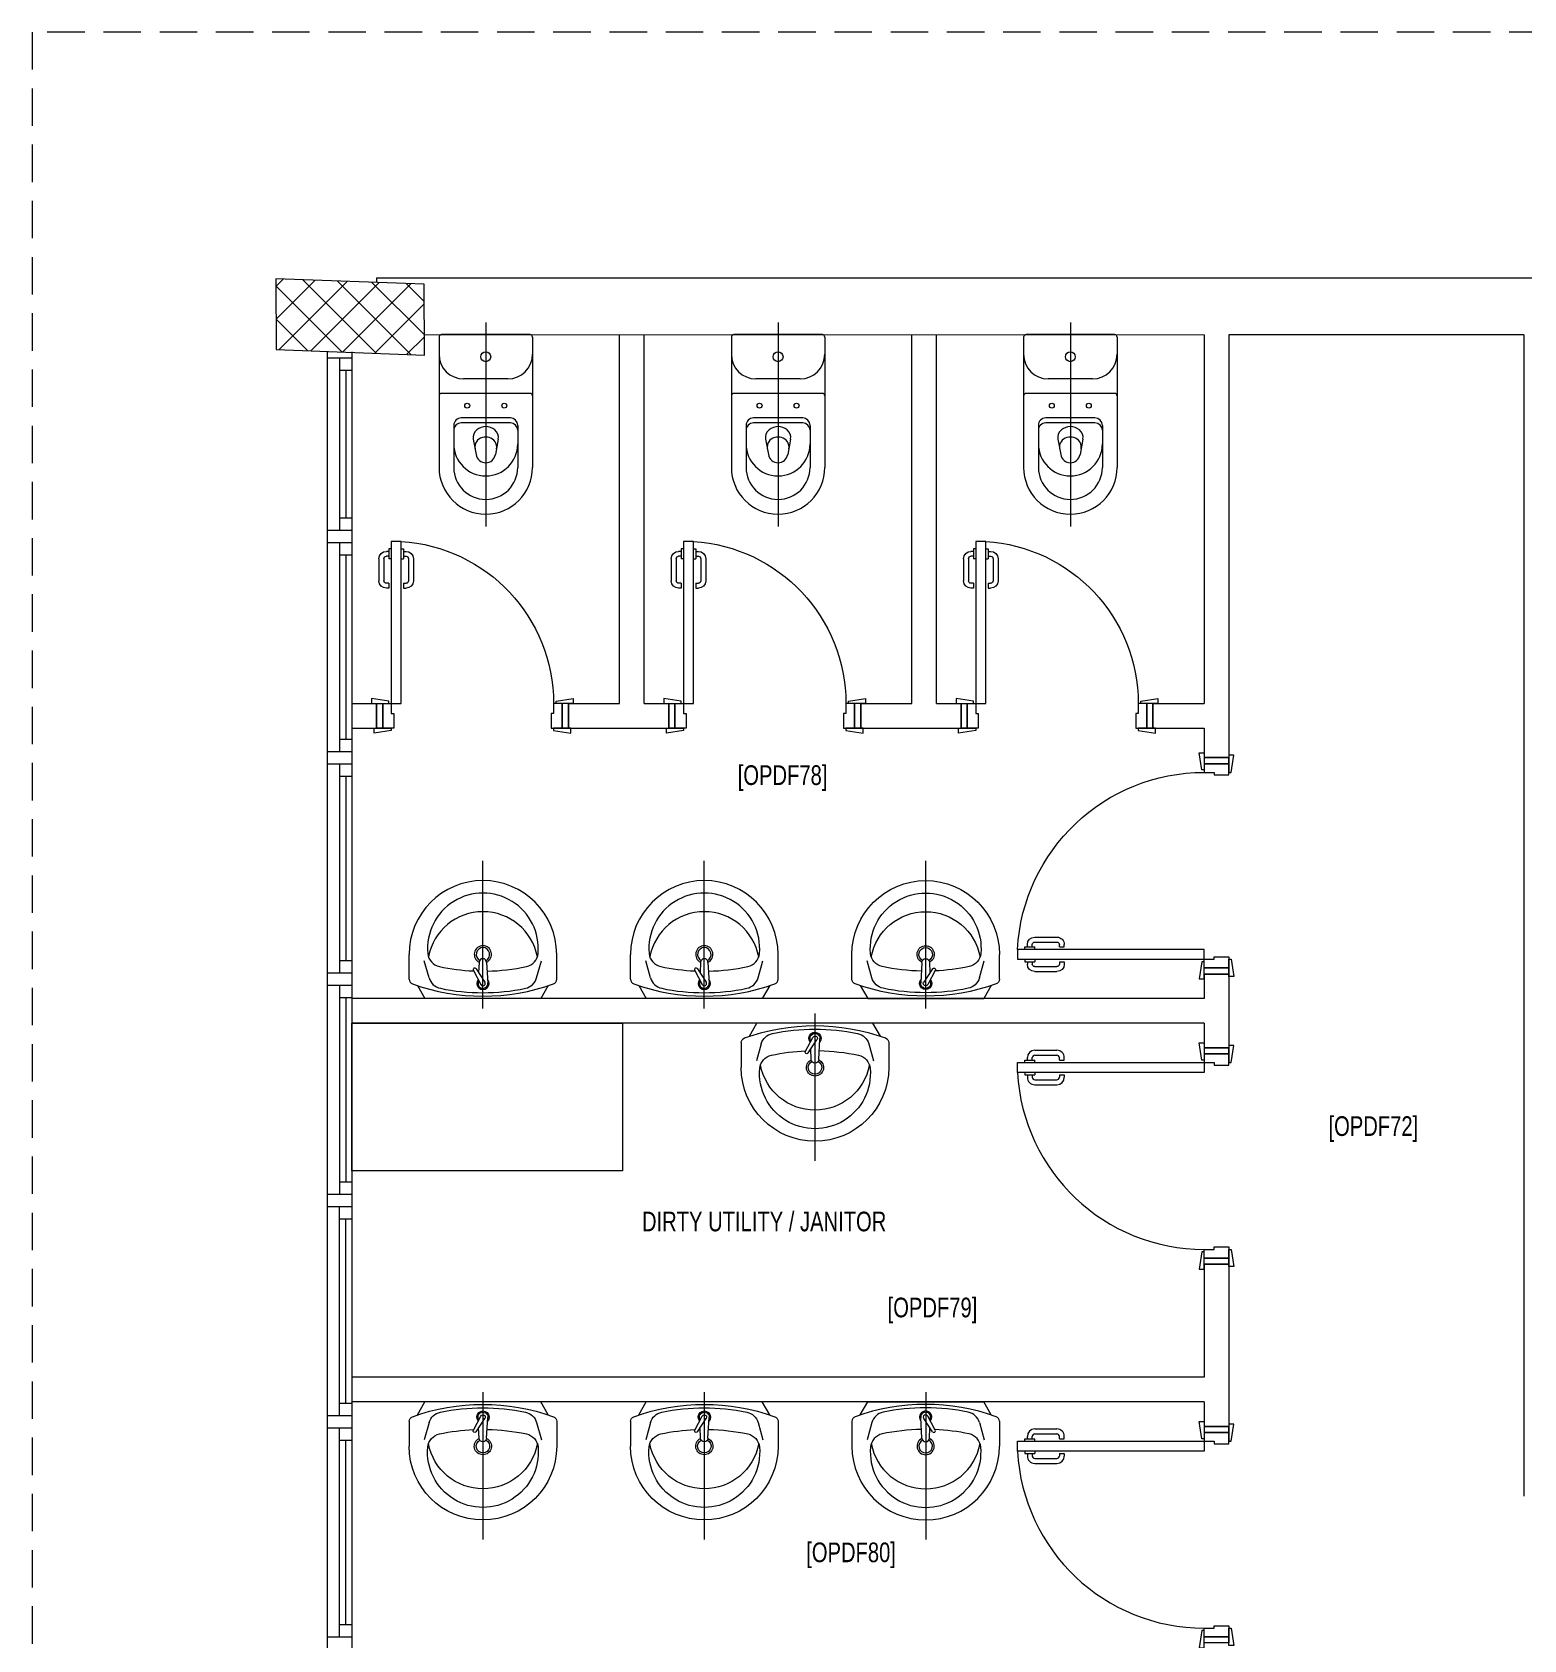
# Model space of a CAD drawing. Extents: x -234346 to 58427, y -132654 to -82394.
# Drawn here: x -74742 to -68678, y -99730 to -93193 of the extents above; entities that cross this region are included whole.
import ezdxf

# ---------------------------------------------------------------- set-up
doc = ezdxf.new("R2010")
doc.units = 0
doc.header["$LTSCALE"] = 8
doc.linetypes.add('HIDDEN', pattern=[9.525, 6.35, -3.175])
for name, color, linetype, lineweight in [('72_EGR_BASE_TEXT', 9, 'Continuous', 5), ('72_EGR_EQP_TAG', 9, 'Continuous', 5), ('Aluminum', 9, 'Continuous', 5), ('C-HYDR-CTCH', 9, 'Continuous', 5), ('Hatch', 9, 'Continuous', 5), ('LOADING', 9, 'Continuous', 5), ('Proj', 9, 'Continuous', 5), ('SANIT', 9, 'Continuous', 5), ('Structure', 9, 'Continuous', 5), ('Walls', 9, 'Continuous', 5), ('Wooden Joinery', 9, 'Continuous', 5)]:
    doc.layers.add(name, color=color, linetype=linetype, lineweight=lineweight)
doc.styles.add('X3G_ENTITY_9EC9', font='swisscl.ttf', dxfattribs={"height": 0.2})
doc.styles.add('X3G_ENTITY_9F38', font='swisscl.ttf', dxfattribs={"height": 0.2})

# ---------------------------------------------------------------- blocks, each defined once
blk = doc.blocks.new('A$C72370EFE')
at = {"layer": 'Wooden Joinery'}
for p, q in [((-0.01, -0.04), (-0.02, -0.04)), ((-0.01, -0.06), (-0.02, -0.06)), ((-0.01, -0.03), (-0.01, -0.07)), ((0, -0.03), (-0.01, -0.03)), ((0.04, -0.03), (0.05, -0.03)), ((0.05, -0.03), (0.05, -0.07)), ((0.05, -0.04), (0.06, -0.04)), ((0.05, -0.06), (0.06, -0.06)), ((-0.05, -0.07), (-0.05, -0.16)), ((-0.03, -0.07), (-0.03, -0.16)), ((0, -0.07), (-0.01, -0.07)), ((0.04, -0.07), (0.05, -0.07)), ((0.07, -0.07), (0.07, -0.16)), ((0.09, -0.07), (0.09, -0.16)), ((-0.01, -0.17), (-0.02, -0.17)), ((-0.01, -0.19), (-0.02, -0.19)), ((-0.01, -0.17), (-0.01, -0.19)), ((0.05, -0.17), (0.06, -0.17)), ((0.05, -0.17), (0.05, -0.19)), ((0.05, -0.19), (0.06, -0.19))]:
    blk.add_line(p, q, dxfattribs=at)
for centre, radius, start, end in [((-0.02, -0.07), 0.03, 90, 180), ((-0.02, -0.07), 0.01, 90, 180), ((0.06, -0.07), 0.03, 0, 90), ((0.06, -0.07), 0.01, 0, 90), ((-0.02, -0.16), 0.03, 180, 270), ((-0.02, -0.16), 0.01, 180, 270), ((0.06, -0.16), 0.01, 270, 0), ((0.06, -0.16), 0.03, 270, 0)]:
    blk.add_arc(centre, radius, start, end, dxfattribs=at)
blk = doc.blocks.new('A$C5FCA3E6B')
at = {"layer": 'Wooden Joinery'}
for points in [[(80, 858.9), (80, 868.9), (10, 878.9), (10, 858.9)], [(840, 858.9), (840, 868.9), (910, 878.9), (910, 858.9)], [(70, 758.9), (70, 748.9), (0, 738.9), (0, 758.9)], [(120, 758.9), (120, 0), (80, 0), (80, 758.9)], [(850, 758.9), (850, 748.9), (920, 738.9), (920, 758.9)]]:
    blk.add_lwpolyline(points, close=True, dxfattribs=at)
for points in [[(45, 758.9), (45, 858.9), (20, 858.9), (20, 758.9), (45, 758.9)], [(45, 758.9), (80, 758.9), (80, 798.9), (90, 798.9), (90, 858.9), (45, 858.9), (45, 758.9)], [(875, 758.9), (840, 758.9), (840, 798.9), (830, 798.9), (830, 858.9), (875, 858.9), (875, 758.9)], [(875, 758.9), (875, 858.9), (900, 858.9), (900, 758.9), (875, 758.9)]]:
    blk.add_lwpolyline(points, dxfattribs=at)
blk.add_arc((80, 758.9), 760, 273.01713, 0, dxfattribs=at)
at = {"layer": 'Wooden Joinery', "xscale": 999.9999999998854, "yscale": 999.9999999998854, "zscale": 999.9999999998854, "rotation": 180}
blk.add_blockref('A$C72370EFE', (120, 0), dxfattribs=at)
blk = doc.blocks.new('A$C268A7CF0')
at = {"layer": 'Wooden Joinery'}
for points in [[(80, 758.8), (80, 768.8), (10, 778.8), (10, 758.8)], [(740, 758.8), (740, 768.8), (810, 778.8), (810, 758.8)], [(70, 658.8), (70, 648.8), (0, 638.8), (0, 658.8)], [(120, 658.8), (120, 0), (80, 0), (80, 658.8)], [(750, 658.8), (750, 648.8), (820, 638.8), (820, 658.8)]]:
    blk.add_lwpolyline(points, close=True, dxfattribs=at)
for points in [[(45, 658.8), (45, 758.8), (20, 758.8), (20, 658.8), (45, 658.8)], [(45, 658.8), (80, 658.8), (80, 698.8), (90, 698.8), (90, 758.8), (45, 758.8), (45, 658.8)], [(775, 658.8), (740, 658.8), (740, 698.8), (730, 698.8), (730, 758.8), (775, 758.8), (775, 658.8)], [(775, 658.8), (775, 758.8), (800, 758.8), (800, 658.8), (775, 658.8)]]:
    blk.add_lwpolyline(points, dxfattribs=at)
blk.add_arc((80, 658.8), 660, 273.4748, 0, dxfattribs=at)
at = {"layer": 'Wooden Joinery', "xscale": 999.9999999998854, "yscale": 999.9999999998854, "zscale": 999.9999999998854, "rotation": 180}
blk.add_blockref('A$C72370EFE', (120, 0), dxfattribs=at)
blk = doc.blocks.new('A$C47696aed')
at = {"layer": 'Hatch'}
h = blk.add_hatch(dxfattribs=at)
h.set_pattern_fill('ANSI37', color=256, scale=30)
h.paths.add_polyline_path([(50952.7, 21917.9), (50348.7, 21909.7), (50352.6, 21621.3), (50956.6, 21629.5)])
h.paths.add_polyline_path([(43791.9, 21910.1), (43208.4, 21904.7), (43188.5, 21613.3), (43772, 21618.7)])
h.paths.add_polyline_path([(29414.9, 21902.8), (28815.8, 21898.7), (28810.1, 21605.6), (29409.2, 21609.7)])
h.paths.add_polyline_path([(36600.2, 21904.9), (35999, 21897.4), (35990.7, 21611.8), (36591.9, 21619.3)])
h.paths.add_polyline_path([(22195.7, 21912), (21589.3, 21890.2), (21603.8, 21597.6), (22210.2, 21619.5)])
h.paths.add_polyline_path([(15459.1, 21901.7), (14237.2, 21925.6), (14230.7, 21629.5), (15452.7, 21605.5)])
h.paths.add_polyline_path([(15473.2, 14701.6), (14258.2, 14685.8), (14244.7, 14393.4), (15459.7, 14409.1)])
h.paths.add_polyline_path([(15447.1, 7508.4), (14244, 7492.4), (14238.3, 7199.4), (15441.4, 7215.3)])
h.paths.add_polyline_path([(15465.6, 309.7), (14269, 298.3), (14271.8, 3.8), (15468.5, 15.2)])
h.paths.add_polyline_path([(7830.6, 311.8), (7227.1, 308.1), (7237.7, 22.6), (7841.3, 26.3)])
h.paths.add_polyline_path([(7815.2, 7509.8), (7218.4, 7511.4), (7218.2, 7210.2), (7815.1, 7208.6)])
h.paths.add_polyline_path([(7825.1, 14699.4), (7205.8, 14700.6), (7195.2, 14397.6), (7814.5, 14396.4)])
h.paths.add_polyline_path([(7801.7, 21878.7), (7201.1, 21893.2), (7197.5, 21603.6), (7798.1, 21589.1)])
h.paths.add_polyline_path([(602.6, 21876.9), (0, 21899.6), (1.9, 21611.2), (604.5, 21588.5)])
h.paths.add_polyline_path([(610.4, 7498.6), (8.3, 7491.6), (11.7, 7200), (613.7, 7206.9)])
h.paths.add_polyline_path([(627.9, 303.9), (29.5, 302.9), (34.3, 2.3), (632.7, 3.3)])
h.paths.add_polyline_path([(22214.6, 317.2), (21608.9, 304.3), (21614.6, 3.1), (22220.3, 16)])
h.paths.add_polyline_path([(22208.1, 7509.7), (21613.7, 7492.1), (21615.8, 7195.5), (22210.2, 7213.1)])
h.paths.add_polyline_path([(22199.3, 14717.7), (21600.4, 14710), (21604.4, 14409.9), (22203.4, 14417.6)])
h.paths.add_polyline_path([(29399.7, 14702.4), (28797.7, 14707.1), (28802, 14415), (29403.9, 14410.3)])
h.paths.add_polyline_path([(29403.4, 7519.8), (28799.6, 7502.2), (28813, 7202.1), (29413.1, 7223.2)])
h.paths.add_polyline_path([(29419.5, 303.8), (28815.7, 310.4), (28813.3, 24.7), (29417.2, 18.1)])
h.paths.add_polyline_path([(36618, 314.2), (36020.7, 299.7), (36029.7, 0), (36627, 14.6)])
h.paths.add_polyline_path([(36610.7, 7502.6), (36009.5, 7504.5), (36010.6, 7207.3), (36611.9, 7205.4)])
h.paths.add_polyline_path([(36574.3, 14706.4), (35993.4, 14711.1), (36013.1, 14421.3), (36594, 14416.6)])
h.paths.add_polyline_path([(43777.6, 14705.7), (43180, 14719.4), (43182, 14427.5), (43779.6, 14413.8)])
h.paths.add_polyline_path([(43778.6, 7507.1), (43210.2, 7499.5), (43212, 7205.4), (43780.5, 7213)])
h.paths.add_polyline_path([(43815.7, 310), (43210.4, 307.3), (43211.8, 2.8), (43817, 5.4)])
h.paths.add_polyline_path([(50989.9, 309.5), (50401.9, 325.5), (50388.7, 18.3), (50976.7, 2.3)])
h.paths.add_polyline_path([(50974.1, 7508.9), (50370.9, 7510), (50368.9, 7213.4), (50972.2, 7212.3)])
at = {"layer": 'C-HYDR-CTCH', "color": 4, "flags": 128}
blk.add_lwpolyline([(1.9, 21611.2), (604.5, 21588.5), (602.6, 21876.9), (0, 21899.6), (1.9, 21611.2)], dxfattribs=at)
blk = doc.blocks.new('lav-manta 60')
at = {"layer": 'SANIT'}
for p, q in [((-0.2658, -0.0529), (-0.2358, 0)), ((-0.2358, 0), (0.2358, 0)), ((0, 0.04), (0, -0.56)), ((0.2658, -0.0529), (0.2358, 0)), ((-0.015, -0.1473), (-0.0199, -0.064)), ((0.0389, -0.1142), (0.0087, -0.0575)), ((0.0191, -0.077), (0.0199, -0.064)), ((-0.3, -0.0789), (-0.3, -0.18)), ((-0.2185, -0.0841), (-0.2383, -0.1537)), ((0.0274, -0.121), (-0.0078, -0.0673)), ((0.015, -0.1473), (0.0174, -0.1057)), ((0.2185, -0.0841), (0.2383, -0.1537)), ((0.3, -0.0789), (0.3, -0.18))]:
    blk.add_line(p, q, dxfattribs=at)
for centre, radius, start, end in [((-0.28, -0.0789), 0.02, 109.82288, 180), ((0, -0.8557), 0.8457, 70.17712, 109.82288), ((-0.1608, -0.1006), 0.06, 101.80862, 164.07939), ((0, -0.8696), 0.8457, 78.19138, 101.80862), ((0, -0.0617), 0.025, 320.74745, 220.36799), ((0, -0.0617), 0.02, 353.26708, 186.68201), ((0, -0.0617), 0.00966, 25.41267, 215.95772), ((0.1608, -0.1006), 0.06, 15.92061, 78.19138), ((0.28, -0.0789), 0.02, 0, 70.17712), ((-0.1645, -0.189), 0.06, 102.08826, 174.81422), ((0, -0.9572), 0.8457, 91.15716, 102.08826), ((0, -0.9572), 0.8457, 88.54856, 88.84398), ((0.0332, -0.1176), 0.00666, 210.68519, 30.68519), ((0, -0.9572), 0.8457, 77.91174, 87.42745), ((0.1645, -0.189), 0.06, 5.18578, 77.91174), ((0, -0.18), 0.3, 180, 0), ((0, -0.2039), 0.2252, 174.81422, 5.18578), ((0, -0.1282), 0.2252, 190.60973, 349.39027), ((0, -0.18), 0.035, 115.31059, 64.68941), ((0, -0.18), 0.0275, 117.14957, 62.85043), ((0, -0.1473), 0.015, 180, 0)]:
    blk.add_arc(centre, radius, start, end, dxfattribs=at)
blk = doc.blocks.new('WC manta')
at = {"layer": 'SANIT'}
for p, q in [((-0.13, 0.18), (-0.13, -0.18)), ((-0.12, 0.19), (0.41, 0.19)), ((0.109, 0.18), (0.109, -0.18)), ((0.05, 0.09), (0.05, -0.09)), ((0.209, 0.1), (0.209, -0.1)), ((0.229, 0.1), (0.229, -0.1)), ((0.239, 0.13), (0.41, 0.13)), ((-0.18, 0), (0.65, 0)), ((0.2955, 0.051), (0.3581, 0.0393)), ((0.2955, -0.051), (0.3581, -0.0393)), ((0.239, -0.13), (0.41, -0.13)), ((-0.12, -0.19), (0.41, -0.19))]:
    blk.add_line(p, q, dxfattribs=at)
for centre, radius in [((0.159, 0.0752), 0.01), ((-0.04, 0), 0.02), ((0.159, -0.0753), 0.01)]:
    blk.add_circle(centre, radius, dxfattribs=at)
for centre, radius, start, end in [((-0.12, 0.18), 0.01, 90, 180), ((-0.05, 0.09), 0.1, 0, 90), ((0.119, 0.18), 0.01, 90, 180), ((0.41, 0), 0.19, 270, 90), ((0.239, 0.1), 0.03, 90, 180), ((0.259, 0.1), 0.03, 90, 180), ((0.3147, 0), 0.13, 270, 90), ((0.41, 0), 0.13, 270, 90), ((0.3029, 0), 0.0588, 141.52497, 218.47503), ((0.2882, 0.0117), 0.04, 79.42885, 141.52497), ((0.3454, 0), 0.0588, 166.41759, 193.58241), ((0.3271, 0.0044), 0.04, 79.42885, 166.41759), ((0.3507, 0), 0.04, 280.57115, 79.42885), ((0.2882, -0.0117), 0.04, 218.47503, 280.57115), ((0.3271, -0.0044), 0.04, 193.58241, 280.57115), ((-0.05, -0.09), 0.1, 270, 0), ((0.239, -0.1), 0.03, 180, 270), ((0.259, -0.1), 0.03, 180, 270), ((-0.12, -0.18), 0.01, 180, 270), ((0.119, -0.18), 0.01, 180, 270)]:
    blk.add_arc(centre, radius, start, end, dxfattribs=at)
blk = doc.blocks.new('cabinet')
at = {"layer": 'LOADING'}
for p, q in [((-73442.3, -98322.6, 0), (-73442.3, -97222.6, 0)), ((-73442.3, -97222.6, 0), (-72842.3, -97222.6, 0)), ((-72842.3, -97222.6, 0), (-72842.3, -98322.6, 0)), ((-72842.3, -98322.6, 0), (-73442.3, -98322.6, 0))]:
    blk.add_line(p, q, dxfattribs=at)
blk = doc.blocks.new('1stF')
at = {"layer": 'Aluminum', "color": 9}
for p, q in [((-73542.3, -101171.8, 0.1), (-73542.3, -94492.6, 0.1)), ((-73542.3, -94517.6, 0.1), (-73442.3, -94517.6, 0.1)), ((-73492.3, -94517.6, 0.1), (-73492.3, -95217.6, 0.1)), ((-73442.3, -94492.6, 0.1), (-73442.3, -101171.8, 0.1)), ((-73492.3, -94567.6, 0.1), (-73442.3, -94567.6, 0.1)), ((-73467.3, -94567.6, 0.1), (-73467.3, -95167.6, 0.1)), ((-73492.3, -95167.6, 0.1), (-73442.3, -95167.6, 0.1)), ((-73542.3, -95217.6, 0.1), (-73442.3, -95217.6, 0.1)), ((-73542.3, -95267.6, 0.1), (-73442.3, -95267.6, 0.1)), ((-73492.3, -95267.6, 0.1), (-73492.3, -96117.6, 0.1)), ((-73492.3, -95317.6, 0.1), (-73442.3, -95317.6, 0.1)), ((-73467.3, -95317.6, 0.1), (-73467.3, -96067.6, 0.1)), ((-73492.3, -96067.6, 0.1), (-73442.3, -96067.6, 0.1)), ((-73542.3, -96117.6, 0.1), (-73442.3, -96117.6, 0.1)), ((-73542.3, -96167.6, 0.1), (-73442.3, -96167.6, 0.1)), ((-73492.3, -96167.6, 0.1), (-73492.3, -97017.6, 0.1)), ((-73492.3, -96217.6, 0.1), (-73442.3, -96217.6, 0.1)), ((-73467.3, -96217.6, 0.1), (-73467.3, -96967.6, 0.1)), ((-73492.3, -96967.6, 0.1), (-73442.3, -96967.6, 0.1)), ((-73542.3, -97017.6, 0.1), (-73442.3, -97017.6, 0.1)), ((-73542.3, -97067.6, 0.1), (-73442.3, -97067.6, 0.1)), ((-73492.3, -97067.6, 0.1), (-73492.3, -97917.6, 0.1)), ((-73492.3, -97117.6, 0.1), (-73442.3, -97117.6, 0.1)), ((-73467.3, -97117.6, 0.1), (-73467.3, -97867.6, 0.1)), ((-73542.3, -97917.6, 0.1), (-73442.3, -97917.6, 0.1)), ((-73492.3, -97867.6, 0.1), (-73442.3, -97867.6, 0.1)), ((-73542.3, -97967.6, 0.1), (-73442.3, -97967.6, 0.1)), ((-73492.3, -98817.6, 0.1), (-73492.3, -97967.6, 0.1)), ((-73492.3, -98017.6, 0.1), (-73442.3, -98017.6, 0.1)), ((-73467.3, -98767.6, 0.1), (-73467.3, -98017.6, 0.1)), ((-73492.3, -98767.6, 0.1), (-73442.3, -98767.6, 0.1)), ((-73542.3, -98817.6, 0.1), (-73442.3, -98817.6, 0.1)), ((-73542.3, -98867.6, 0.1), (-73442.3, -98867.6, 0.1)), ((-73492.3, -99717.6, 0.1), (-73492.3, -98867.6, 0.1)), ((-73492.3, -98917.6, 0.1), (-73442.3, -98917.6, 0.1)), ((-73467.3, -99667.6, 0.1), (-73467.3, -98917.6, 0.1)), ((-73492.3, -99667.6, 0.1), (-73442.3, -99667.6, 0.1)), ((-73542.3, -99717.6, 0.1), (-73442.3, -99717.6, 0.1))]:
    blk.add_line(p, q, dxfattribs=at)
at = {"layer": 'Proj', "color": 9, "linetype": 'HIDDEN', "ltscale": 3, "elevation": 0.1}
blk.add_lwpolyline([(-23322.3, -93192.6), (-74742.3, -93192.6), (-74742.3, -117092.6), (-23322.3, -117092.6)], dxfattribs=at)
at = {"layer": 'Walls', "color": 9}
for p, q in [((-65892.1, -94192.6, 0.1), (-73342.3, -94192.6, 0.1)), ((-73342.3, -94192.6, 0.1), (-73342.3, -94210.7, 0.1)), ((-69977.3, -94424, 0.1), (-73147.7, -94425.4, 0.1)), ((-72354, -95922.6, 0.1), (-72354, -94422.6, 0.1)), ((-72254, -95922.6, 0.1), (-72254, -94422.6, 0.1)), ((-71165.7, -95922.6, 0.1), (-71165.7, -94422.6, 0.1)), ((-71065.7, -95922.6, 0.1), (-71065.7, -94422.6, 0.1)), ((-69977.3, -94424, 0.1), (-69977.3, -95922.6, 0.1)), ((-68677.9, -94423.5, 0.1), (-69877.3, -94424, 0.1)), ((-69877.3, -94424, 0.1), (-69877.3, -96142.6, 0.1)), ((-68677.9, -94423.5, 0.1), (-68677.9, -99145.7, 0.1)), ((-73442.3, -95922.6, 0.1), (-73342.3, -95922.6, 0.1)), ((-73342.3, -95922.6, 0.1), (-73342.3, -96022.6, 0.1)), ((-72562.3, -95922.6, 0.1), (-72354, -95922.6, 0.1)), ((-72562.3, -95922.6, 0.1), (-72562.3, -96022.6, 0.1)), ((-72254, -95922.6, 0.1), (-72154, -95922.6, 0.1)), ((-72154, -95922.6, 0.1), (-72154, -96022.6, 0.1)), ((-71374, -95922.6, 0.1), (-71374, -96022.6, 0.1)), ((-71374, -95922.6, 0.1), (-71165.7, -95922.6, 0.1)), ((-71065.7, -95922.6, 0.1), (-70965.7, -95922.6, 0.1)), ((-70965.7, -95922.6, 0.1), (-70965.7, -96022.6, 0.1)), ((-70185.7, -95922.6, 0.1), (-70185.7, -96022.6, 0.1)), ((-70185.7, -95922.6, 0.1), (-69977.3, -95922.6, 0.1)), ((-73442.3, -96022.6, 0.1), (-73342.3, -96022.6, 0.1)), ((-72562.3, -96022.6, 0.1), (-72154, -96022.6, 0.1)), ((-71374, -96022.6, 0.1), (-70965.7, -96022.6, 0.1)), ((-70185.7, -96022.6, 0.1), (-69977.3, -96022.6, 0.1)), ((-69977.3, -96022.6, 0.1), (-69977.3, -96142.6, 0.1)), ((-69977.3, -96142.6, 0.1), (-69877.3, -96142.6, 0.1)), ((-69977.3, -97022.6, 0.1), (-69977.3, -97122.6, 0.1)), ((-69977.3, -97022.6, 0.1), (-69877.3, -97022.6, 0.1)), ((-69877.3, -97022.6, 0.1), (-69877.3, -97322.6, 0.1)), ((-69977.3, -97122.6, 0.1), (-73442.3, -97122.6, 0.1)), ((-69977.3, -97222.6, 0.1), (-73442.3, -97222.6, 0.1)), ((-69977.3, -97222.6, 0.1), (-69977.3, -97322.6, 0.1)), ((-69977.3, -97322.6, 0.1), (-69877.3, -97322.6, 0.1)), ((-69977.3, -98202.6, 0.1), (-69977.3, -98662.6, 0.1)), ((-69977.3, -98202.6, 0.1), (-69877.3, -98202.6, 0.1)), ((-69877.3, -98202.6, 0.1), (-69877.3, -98862.6, 0.1)), ((-73442.3, -98662.6, 0.1), (-73442.3, -98762.6, 0.1)), ((-69977.3, -98662.6, 0.1), (-73442.3, -98662.6, 0.1)), ((-69977.3, -98762.6, 0.1), (-73442.3, -98762.6, 0.1)), ((-69977.3, -98762.6, 0.1), (-69977.3, -98862.6, 0.1)), ((-69977.3, -98862.6, 0.1), (-69877.3, -98862.6, 0.1))]:
    blk.add_line(p, q, dxfattribs=at)
at = {"layer": 'SANIT', "color": 9}
for name, p, xscale, yscale, zscale, rotation in [('WC manta', (-72898.2, -94552.6, 0.1), 999.9999999999995, 999.9999999999995, 999.9999999999995, 270), ('WC manta', (-71709.8, -94552.6, 0.1), 999.9999999999995, 999.9999999999995, 999.9999999999995, 270), ('WC manta', (-70521.5, -94552.6, 0.1), 999.9999999999995, 999.9999999999995, 999.9999999999995, 270), ('lav-manta 60', (-72909.8, -97122.6, 0.1), 1000.000000000223, 1000.000000000223, 1000.000000000223, 180), ('lav-manta 60', (-72009.8, -97122.6, 0.1), 1000.000000000223, 1000.000000000223, 1000.000000000223, 180), ('lav-manta 60', (-71109.8, -97122.6, 0.1), -1000.000000000223, 1000.000000000223, 1000.000000000223, 180)]:
    blk.add_blockref(name, p, dxfattribs=dict(at, xscale=xscale, yscale=yscale, zscale=zscale, rotation=rotation))
at = {"layer": 'SANIT', "color": 9, "yscale": 1000.000000000223, "zscale": 1000.000000000223}
for p, xscale in [((-71559.8, -97222.6, 0.1), -1000.000000000223), ((-72909.8, -98762.6, 0.1), -1000.000000000223), ((-72009.8, -98762.6, 0.1), -1000.000000000223), ((-71109.8, -98762.6, 0.1), 1000.000000000223)]:
    blk.add_blockref('lav-manta 60', p, dxfattribs=dict(at, xscale=xscale))
at = {"layer": 'Structure', "color": 9}
blk.add_blockref('A$C47696aed', (-73751.7, -116094.9, 0.1), dxfattribs=at)
at = {"layer": 'Walls', "color": 9, "rotation": 89.99999999999562}
blk.add_blockref('cabinet', (-170665, -24380.3, 0.1), dxfattribs=at)
at = {"layer": 'Wooden Joinery', "color": 9, "xscale": -1}
for name, p, rotation in [('A$C268A7CF0', (-73362.3, -95263.8, 0.1), 180), ('A$C268A7CF0', (-72174, -95263.8, 0.1), 180), ('A$C268A7CF0', (-70985.7, -95263.8, 0.1), 180), ('A$C5FCA3E6B', (-70736.3, -97042.6, 0.1), 270)]:
    blk.add_blockref(name, p, dxfattribs=dict(at, rotation=rotation))
at = {"layer": 'Wooden Joinery', "color": 9, "rotation": 270}
for p in [(-70736.3, -97302.6, 0.1), (-70736.3, -98842.6, 0.1)]:
    blk.add_blockref('A$C5FCA3E6B', p, dxfattribs=at)
at = {"layer": '72_EGR_BASE_TEXT', "color": 9, "char_height": 80, "attachment_point": 2}
for s, insert, style in [('[OPDF78]', (-71691.6, -96173.9, 0.1), 'X3G_ENTITY_9F38'), ('[OPDF72]', (-69289.8, -97601, 0.1), 'X3G_ENTITY_9F38'), ('DIRTY UTILITY / JANITOR', (-71766.5, -97988.9), 'X3G_ENTITY_9EC9'), ('[OPDF79]', (-71082.2, -98338.6, 0), 'X3G_ENTITY_9F38'), ('[OPDF80]', (-71413.1, -99334.3, 0.1), 'X3G_ENTITY_9F38')]:
    blk.add_mtext(s, dxfattribs=dict(at, insert=insert, style=style))

msp = doc.modelspace()

# ---------------------------------------------------------------- block references
at = {"layer": '72_EGR_EQP_TAG'}
msp.add_blockref('1stF', (0, 0), dxfattribs=at)

doc.saveas('drawing.dxf')
